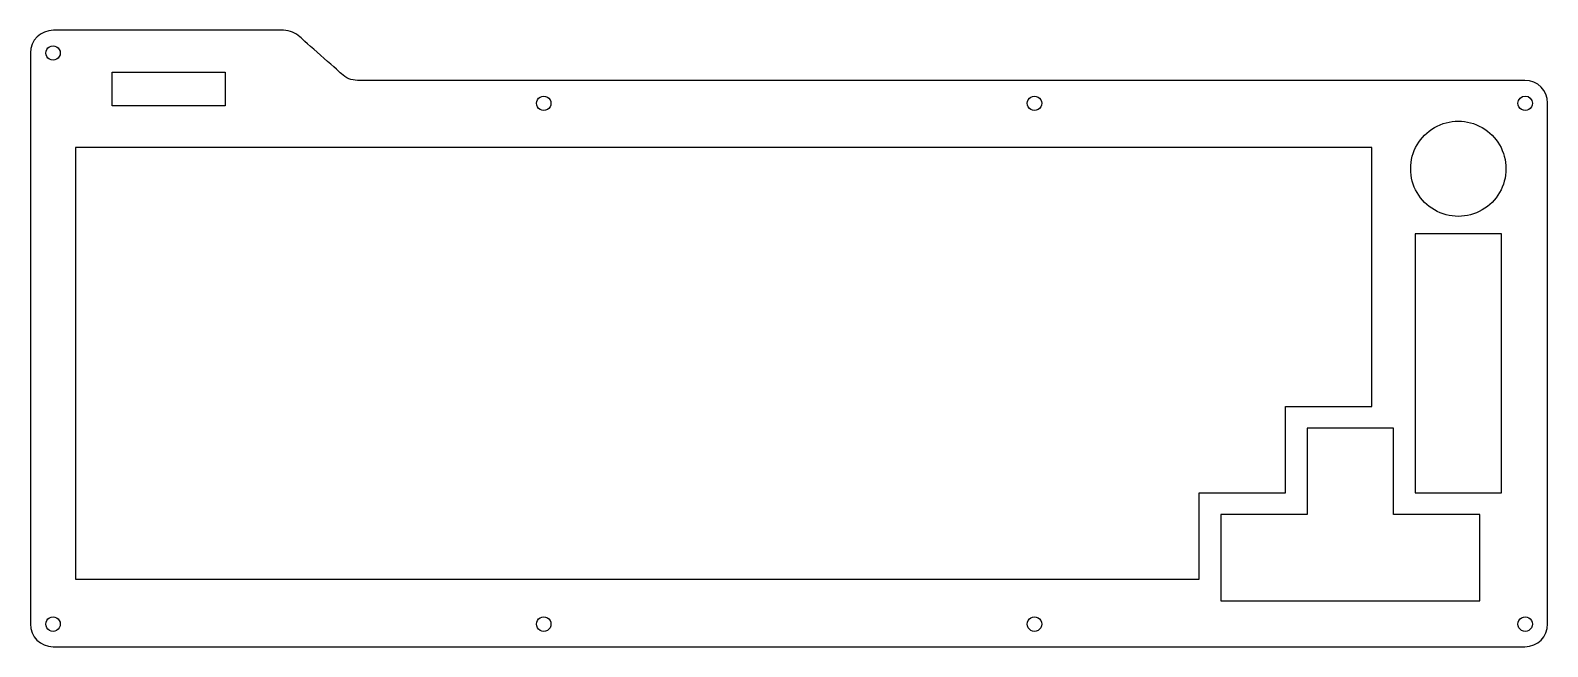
# Model space of a CAD drawing. Extents: x 0 to 334, y 161 to 297.
import ezdxf

# ---------------------------------------------------------------- set-up
doc = ezdxf.new("R2010")
doc.units = 0
doc.layers.get('0').update_dxf_attribs({"linetype": 'CONTINUOUS'})

msp = doc.modelspace()

# ---------------------------------------------------------------- linework, layer by layer
at = {"color": 7}
for points in [[(55.81977, 297), (5.0834, 297)], [(0, 292.000169), (0, 284.592285), (0.002117, 280.950428), (0.002117, 166.073425)], [(329.429031, 285.950418), (72.880577, 285.950418), (72.096328, 285.950418)], [(334.429021, 166.073425), (334.429021, 280.950428)], [(5.00199, 161.073435), (329.429031, 161.073435)]]:
    msp.add_lwpolyline(points, dxfattribs=at)
for points in [[(18.019988, 287.79302), (42.932011, 287.79302), (42.932011, 280.380996), (18.019988, 280.380996), (18.019988, 287.79302)], [(9.949344, 214.025899), (9.950402, 214.025899), (9.950402, 175.925899), (257.602403, 175.925899), (257.602403, 194.975899), (276.652408, 194.975899), (276.652408, 214.025899), (295.702408, 214.025899), (295.702408, 271.177909), (9.949344, 271.177909), (9.949344, 252.125899), (9.950402, 252.125899), (9.950402, 233.07791), (9.949344, 233.07791), (9.949344, 214.025899)], [(305.225371, 194.975899), (324.277355, 194.975899), (324.277355, 252.12791), (305.225371, 252.12791), (305.225371, 194.975899)], [(319.514352, 190.214908), (300.464352, 190.214908), (300.464352, 209.264908), (281.412368, 209.264908), (281.412368, 190.214908), (262.362344, 190.214908), (262.362344, 171.162923), (319.514352, 171.162923), (319.514352, 190.214908)]]:
    msp.add_lwpolyline(points, close=True, dxfattribs=at)
for points in [[(5.0834, 297), (2.267191, 297), (0, 294.770092), (0, 292.000169)], [(59.41754, 295.538812), (58.498711, 296.442523), (57.22787, 297), (55.81977, 297)], [(68.560659, 287.414887), (67.622978, 288.35257), (60.336361, 294.635075), (59.41754, 295.538812)], [(3.403226, 292.000008), (3.403226, 292.570481), (3.707569, 293.097619), (4.201613, 293.382855)], [(4.201613, 290.617161), (3.707569, 290.902398), (3.403226, 291.429536), (3.403226, 292.000008)], [(4.201613, 293.382855), (4.695657, 293.668092), (5.304344, 293.668092), (5.798387, 293.382855)], [(5.798387, 293.382855), (6.292431, 293.097619), (6.596774, 292.570481), (6.596774, 292.000008)], [(6.596774, 292.000008), (6.596774, 291.429536), (6.292431, 290.902398), (5.798387, 290.617161)], [(5.798387, 290.617161), (5.304344, 290.331925), (4.695657, 290.331925), (4.201613, 290.617161)], [(72.096328, 285.950418), (70.770247, 285.950418), (69.498348, 286.477203), (68.560659, 287.414887)], [(334.429021, 280.950428), (334.429021, 283.72043), (332.199006, 285.950418), (329.429031, 285.950418)], [(111.563229, 280.900009), (111.563229, 281.470481), (111.867572, 281.997619), (112.361616, 282.282856)], [(112.361616, 282.282856), (112.85566, 282.568092), (113.464346, 282.568092), (113.95839, 282.282856)], [(113.95839, 282.282856), (114.452434, 281.997619), (114.756777, 281.470481), (114.756777, 280.900009)], [(219.722226, 280.900009), (219.722226, 281.470481), (220.026569, 281.997619), (220.520613, 282.282856)], [(220.520613, 282.282856), (221.014657, 282.568092), (221.623343, 282.568092), (222.117387, 282.282856)], [(222.117387, 282.282856), (222.611431, 281.997619), (222.915774, 281.470481), (222.915774, 280.900009)], [(327.88221, 280.900009), (327.88221, 281.781883), (328.59711, 282.496783), (329.478984, 282.496783)], [(329.478984, 282.496783), (330.360858, 282.496783), (331.075758, 281.781883), (331.075758, 280.900009)], [(112.361616, 279.517162), (111.867572, 279.802398), (111.563229, 280.329536), (111.563229, 280.900009)], [(113.95839, 279.517162), (113.464346, 279.231925), (112.85566, 279.231925), (112.361616, 279.517162)], [(114.756777, 280.900009), (114.756777, 280.329536), (114.452434, 279.802398), (113.95839, 279.517162)], [(220.520613, 279.517162), (220.026569, 279.802398), (219.722226, 280.329536), (219.722226, 280.900009)], [(222.117387, 279.517162), (221.623343, 279.231925), (221.014657, 279.231925), (220.520613, 279.517162)], [(222.915774, 280.900009), (222.915774, 280.329536), (222.611431, 279.802398), (222.117387, 279.517162)], [(328.680597, 279.517162), (328.186553, 279.802398), (327.88221, 280.329536), (327.88221, 280.900009)], [(330.277371, 279.517162), (329.783327, 279.231925), (329.174641, 279.231925), (328.680597, 279.517162)], [(331.075758, 280.900009), (331.075758, 280.329536), (330.771415, 279.802398), (330.277371, 279.517162)], [(304.235829, 266.473486), (304.235829, 270.224775), (306.237137, 273.691107), (309.48585, 275.566766)], [(309.48585, 275.566766), (312.734537, 277.442397), (316.737127, 277.442397), (319.98584, 275.566766)], [(319.98584, 275.566766), (323.234553, 273.691107), (325.235835, 270.224775), (325.235835, 266.473486)], [(309.48585, 257.380233), (306.237137, 259.255865), (304.235829, 262.722197), (304.235829, 266.473486)], [(325.235835, 266.473486), (325.235835, 262.722197), (323.234553, 259.255865), (319.98584, 257.380233)], [(319.98584, 257.380233), (316.737127, 255.504576), (312.734537, 255.504576), (309.48585, 257.380233)], [(3.403226, 166.050006), (3.403226, 166.620479), (3.707569, 167.147617), (4.201613, 167.432853)], [(4.201613, 167.432853), (4.695657, 167.71809), (5.304343, 167.71809), (5.798387, 167.432853)], [(5.798387, 167.432853), (6.292431, 167.147617), (6.596774, 166.620479), (6.596774, 166.050006)], [(111.563229, 166.050006), (111.563229, 166.620479), (111.867572, 167.147617), (112.361616, 167.432853)], [(112.361616, 167.432853), (112.85566, 167.71809), (113.464346, 167.71809), (113.95839, 167.432853)], [(113.95839, 167.432853), (114.452434, 167.147617), (114.756777, 166.620479), (114.756777, 166.050006)], [(219.722226, 166.050006), (219.722226, 166.620479), (220.026569, 167.147617), (220.520613, 167.432853)], [(220.520613, 167.432853), (221.014657, 167.718089), (221.623343, 167.718089), (222.117387, 167.432853)], [(222.117387, 167.432853), (222.611431, 167.147617), (222.915774, 166.620479), (222.915774, 166.050006)], [(327.88221, 166.050006), (327.88221, 166.620479), (328.186553, 167.147617), (328.680597, 167.432853)], [(328.680597, 167.432853), (329.174641, 167.718089), (329.783327, 167.718089), (330.277371, 167.432853)], [(330.277371, 167.432853), (330.771415, 167.147617), (331.075758, 166.620479), (331.075758, 166.050006)], [(0.002, 166.073425), (0.002, 163.303422), (2.232001, 161.073435), (5.00199, 161.073435)], [(4.201613, 164.667159), (3.707569, 164.952395), (3.403226, 165.479534), (3.403226, 166.050006)], [(5.798387, 164.667159), (5.304343, 164.381923), (4.695657, 164.381923), (4.201613, 164.667159)], [(6.596774, 166.050006), (6.596774, 165.479534), (6.292431, 164.952395), (5.798387, 164.667159)], [(112.361616, 164.667159), (111.867572, 164.952395), (111.563229, 165.479534), (111.563229, 166.050006)], [(113.95839, 164.667159), (113.464346, 164.381923), (112.85566, 164.381923), (112.361616, 164.667159)], [(114.756777, 166.050006), (114.756777, 165.479534), (114.452434, 164.952395), (113.95839, 164.667159)], [(220.520613, 164.667159), (220.026569, 164.952396), (219.722226, 165.479534), (219.722226, 166.050006)], [(222.117387, 164.667159), (221.623343, 164.381923), (221.014657, 164.381923), (220.520613, 164.667159)], [(222.915774, 166.050006), (222.915774, 165.479534), (222.611431, 164.952396), (222.117387, 164.667159)], [(328.680597, 164.667159), (328.186553, 164.952396), (327.88221, 165.479534), (327.88221, 166.050006)], [(330.277371, 164.667159), (329.783327, 164.381923), (329.174641, 164.381923), (328.680597, 164.667159)], [(329.429031, 161.073435), (332.199006, 161.073435), (334.429021, 163.303422), (334.429021, 166.073425)], [(331.075758, 166.050006), (331.075758, 165.479534), (330.771415, 164.952396), (330.277371, 164.667159)]]:
    msp.add_open_spline(points, degree=3, dxfattribs=at)

doc.saveas('drawing.dxf')
